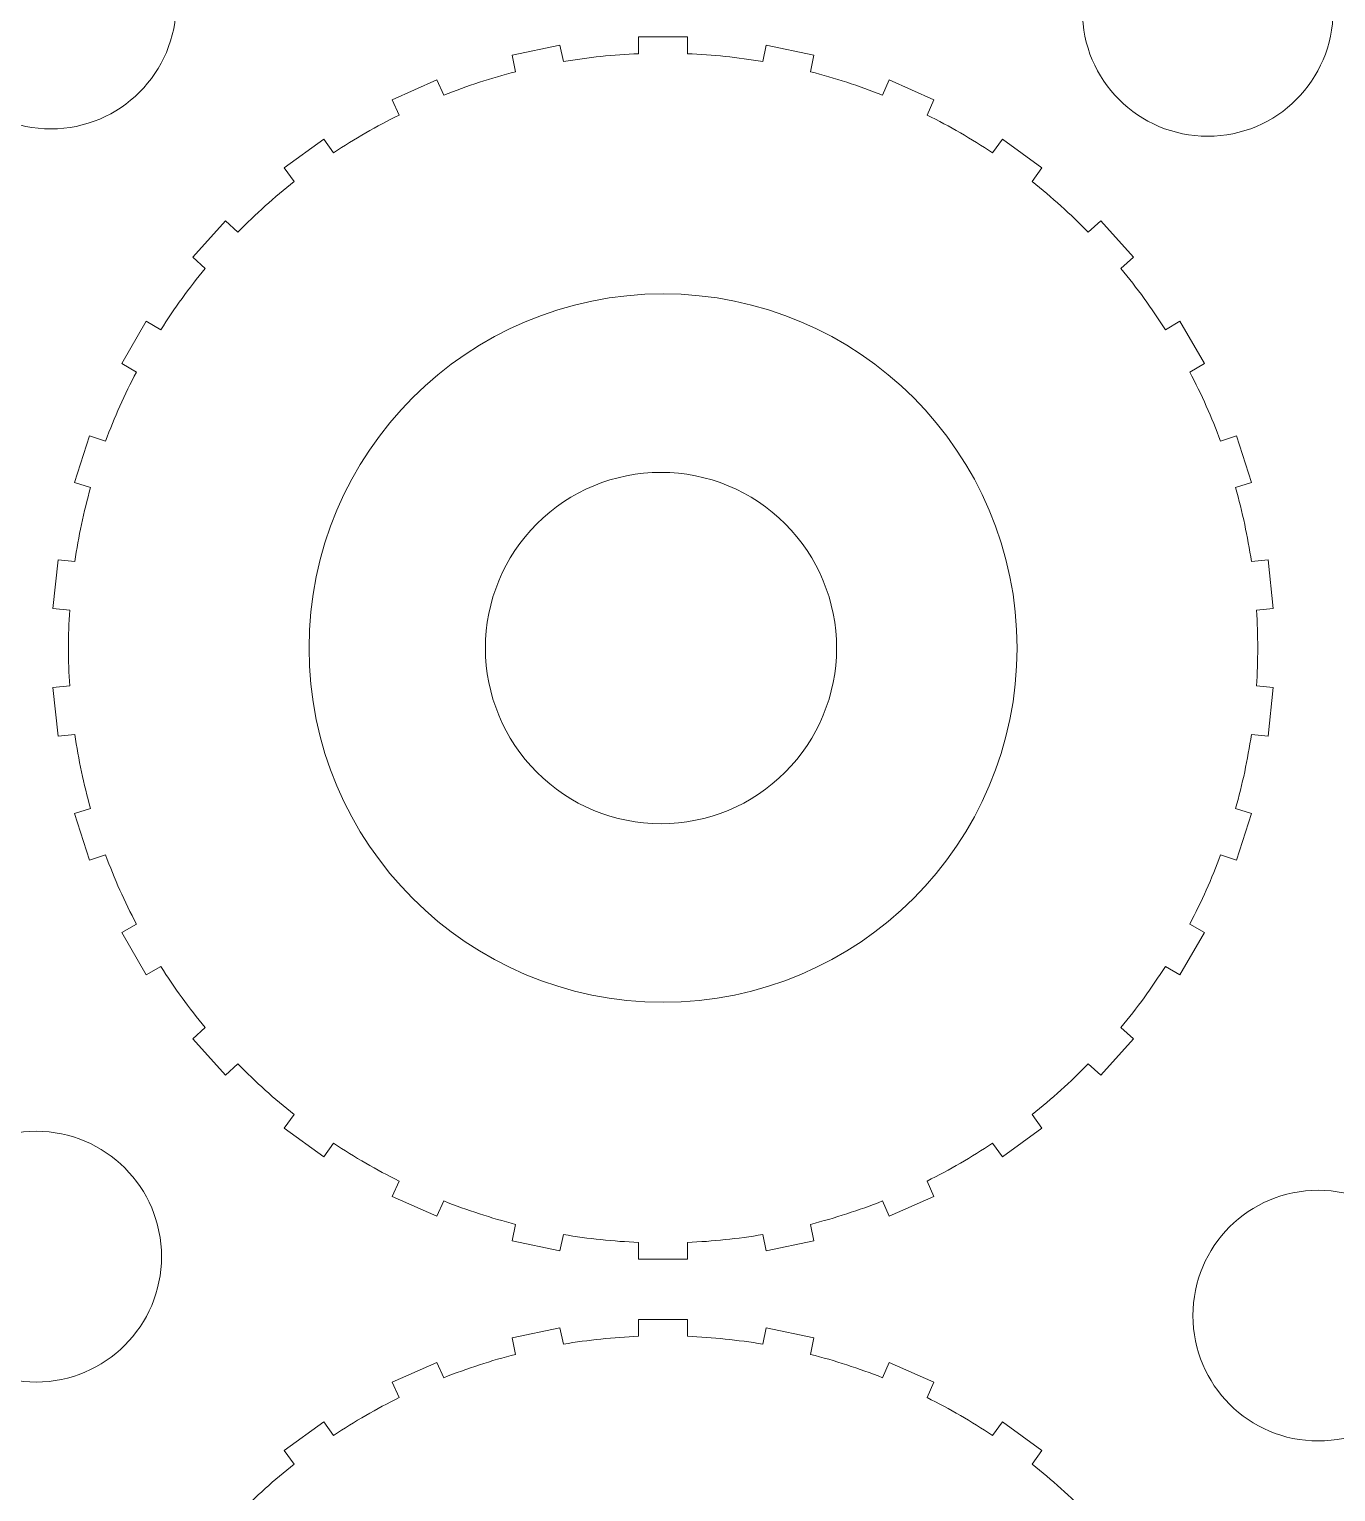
# Model space of a CAD drawing. Header units: centimetres. Extents: x -259 to 261, y 17 to 228.
# Drawn here: x -97.03 to -88.96, y 199.05 to 208.08 of the extents above; entities that cross this region are included whole.
import ezdxf

# ---------------------------------------------------------------- set-up
doc = ezdxf.new("R2010")
doc.units = ezdxf.units.CM
doc.header["$MEASUREMENT"] = 0
doc.layers.add('layer 1', color=7, linetype='Continuous')

msp = doc.modelspace()

# ---------------------------------------------------------------- linework, layer by layer
at = {"layer": 'layer 1', "color": 250, "lineweight": 9}
for points, knots in [([(-96.11926, 208.23659), (-96.11926, 208.66405), (-96.46578, 209.01058), (-96.89326, 209.01059), (-96.89326, 209.01059), (-97.32072, 209.01059), (-97.66726, 208.66405), (-97.66726, 208.23659), (-97.66726, 208.23659), (-97.66726, 207.80912), (-97.32073, 207.46259), (-96.89326, 207.46259), (-96.89326, 207.46259), (-96.46579, 207.46258), (-96.11926, 207.80911), (-96.11926, 208.23659)], [0, 0, 0, 0, 0.2, 0.2, 0.2, 0.2, 0.4, 0.4, 0.4, 0.4, 0.6, 0.6, 0.6, 0.6, 1, 1, 1, 1]), ([(-88.97444, 208.19109), (-88.97444, 208.61855), (-89.32097, 208.96508), (-89.74844, 208.96509), (-89.74844, 208.96509), (-90.17591, 208.96509), (-90.52244, 208.61855), (-90.52244, 208.19109), (-90.52244, 208.19109), (-90.52244, 207.76361), (-90.17592, 207.41709), (-89.74844, 207.41709), (-89.74844, 207.41709), (-89.32098, 207.41708), (-88.97444, 207.7636), (-88.97444, 208.19109)], [0, 0, 0, 0, 0.2, 0.2, 0.2, 0.2, 0.4, 0.4, 0.4, 0.4, 0.6, 0.6, 0.6, 0.6, 1, 1, 1, 1]), ([(-91.01654, 207.3988), (-91.01654, 207.3988), (-90.77233, 207.22137), (-90.77233, 207.22137), (-90.77233, 207.22137), (-90.77233, 207.22137), (-90.83329, 207.13746), (-90.83329, 207.13746), (-90.83329, 207.13746), (-90.71111, 207.04078), (-90.59521, 206.93642), (-90.48629, 206.82501), (-90.48629, 206.82501), (-90.48629, 206.82501), (-90.40922, 206.89442), (-90.40922, 206.89442), (-90.40922, 206.89442), (-90.40922, 206.89442), (-90.20723, 206.67009), (-90.20723, 206.67009), (-90.20723, 206.67009), (-90.20723, 206.67009), (-90.2843, 206.60069), (-90.2843, 206.60069), (-90.2843, 206.60069), (-90.1849, 206.48072), (-90.09323, 206.35455), (-90.00986, 206.22293), (-90.00986, 206.22293), (-90.00986, 206.22293), (-89.92002, 206.27479), (-89.92002, 206.27479), (-89.92002, 206.27479), (-89.92002, 206.27479), (-89.76909, 206.01337), (-89.76909, 206.01337), (-89.76909, 206.01337), (-89.76909, 206.01337), (-89.85893, 205.96151), (-89.85893, 205.96151), (-89.85893, 205.96151), (-89.78663, 205.82351), (-89.7232, 205.68102), (-89.66901, 205.53494), (-89.66901, 205.53494), (-89.66901, 205.53494), (-89.57036, 205.567), (-89.57036, 205.567), (-89.57036, 205.567), (-89.57036, 205.567), (-89.47708, 205.27992), (-89.47708, 205.27992), (-89.47708, 205.27992), (-89.47708, 205.27992), (-89.57572, 205.24786), (-89.57572, 205.24786), (-89.57572, 205.24786), (-89.53371, 205.09783), (-89.50128, 204.94528), (-89.47865, 204.79113), (-89.47865, 204.79113), (-89.47865, 204.79113), (-89.37549, 204.80198), (-89.37549, 204.80198), (-89.37549, 204.80198), (-89.37549, 204.80198), (-89.34394, 204.50177), (-89.34394, 204.50177), (-89.34394, 204.50177), (-89.34394, 204.50177), (-89.44708, 204.49091), (-89.44708, 204.49091), (-89.44708, 204.49091), (-89.43718, 204.33542), (-89.43718, 204.17947), (-89.44708, 204.02399), (-89.44708, 204.02399), (-89.44708, 204.02399), (-89.34394, 204.01315), (-89.34394, 204.01315), (-89.34394, 204.01315), (-89.34394, 204.01315), (-89.37549, 203.71295), (-89.37549, 203.71295), (-89.37549, 203.71295), (-89.37549, 203.71295), (-89.47865, 203.72378), (-89.47865, 203.72378), (-89.47865, 203.72378), (-89.50128, 203.56963), (-89.53371, 203.41709), (-89.57572, 203.26706), (-89.57572, 203.26706), (-89.57572, 203.26706), (-89.47708, 203.235), (-89.47708, 203.235), (-89.47708, 203.235), (-89.47708, 203.235), (-89.57036, 202.94792), (-89.57036, 202.94792), (-89.57036, 202.94792), (-89.57036, 202.94792), (-89.66901, 202.97997), (-89.66901, 202.97997), (-89.66901, 202.97997), (-89.7232, 202.8339), (-89.78663, 202.69142), (-89.85893, 202.5534), (-89.85893, 202.5534), (-89.85893, 202.5534), (-89.76909, 202.50154), (-89.76909, 202.50154), (-89.76909, 202.50154), (-89.76909, 202.50154), (-89.92002, 202.24013), (-89.92002, 202.24013), (-89.92002, 202.24013), (-89.92002, 202.24013), (-90.00986, 202.29198), (-90.00986, 202.29198), (-90.00986, 202.29198), (-90.09323, 202.16037), (-90.1849, 202.0342), (-90.2843, 201.91424), (-90.2843, 201.91424), (-90.2843, 201.91424), (-90.20723, 201.84483), (-90.20723, 201.84483), (-90.20723, 201.84483), (-90.20723, 201.84483), (-90.40922, 201.62051), (-90.40922, 201.62051), (-90.40922, 201.62051), (-90.40922, 201.62051), (-90.48629, 201.6899), (-90.48629, 201.6899), (-90.48629, 201.6899), (-90.59521, 201.5785), (-90.71111, 201.47414), (-90.83329, 201.37747), (-90.83329, 201.37747), (-90.83329, 201.37747), (-90.77233, 201.29355), (-90.77233, 201.29355), (-90.77233, 201.29355), (-90.77233, 201.29355), (-91.01654, 201.11612), (-91.01654, 201.11612), (-91.01654, 201.11612), (-91.01654, 201.11612), (-91.07751, 201.20003), (-91.07751, 201.20003), (-91.07751, 201.20003), (-91.2072, 201.11372), (-91.34227, 201.03573), (-91.48188, 200.96656), (-91.48188, 200.96656), (-91.48188, 200.96656), (-91.43969, 200.87182), (-91.43969, 200.87182), (-91.43969, 200.87182), (-91.43969, 200.87182), (-91.71545, 200.74903), (-91.71545, 200.74903), (-91.71545, 200.74903), (-91.71545, 200.74903), (-91.75765, 200.84379), (-91.75765, 200.84379), (-91.75765, 200.84379), (-91.90245, 200.78632), (-92.05078, 200.73813), (-92.20172, 200.6995), (-92.20172, 200.6995), (-92.20172, 200.6995), (-92.18016, 200.59804), (-92.18016, 200.59804), (-92.18016, 200.59804), (-92.18016, 200.59804), (-92.47542, 200.53529), (-92.47542, 200.53529), (-92.47542, 200.53529), (-92.47542, 200.53529), (-92.49699, 200.63674), (-92.49699, 200.63674), (-92.49699, 200.63674), (-92.65058, 200.61064), (-92.80569, 200.59434), (-92.96136, 200.58793), (-92.96136, 200.58793), (-92.96136, 200.58793), (-92.96136, 200.48421), (-92.96136, 200.48421), (-92.96136, 200.48421), (-92.96136, 200.48421), (-93.26322, 200.48421), (-93.26322, 200.48421), (-93.26322, 200.48421), (-93.26322, 200.48421), (-93.26322, 200.58793), (-93.26322, 200.58793), (-93.26322, 200.58793), (-93.41889, 200.59434), (-93.57399, 200.61064), (-93.72759, 200.63674), (-93.72759, 200.63674), (-93.72759, 200.63674), (-93.74916, 200.53529), (-93.74916, 200.53529), (-93.74916, 200.53529), (-93.74916, 200.53529), (-94.04442, 200.59804), (-94.04442, 200.59804), (-94.04442, 200.59804), (-94.04442, 200.59804), (-94.02286, 200.6995), (-94.02286, 200.6995), (-94.02286, 200.6995), (-94.1738, 200.73813), (-94.32212, 200.78632), (-94.46694, 200.84379), (-94.46694, 200.84379), (-94.46694, 200.84379), (-94.50913, 200.74903), (-94.50913, 200.74903), (-94.50913, 200.74903), (-94.50913, 200.74903), (-94.78489, 200.87182), (-94.78489, 200.87182), (-94.78489, 200.87182), (-94.78489, 200.87182), (-94.74271, 200.96656), (-94.74271, 200.96656), (-94.74271, 200.96656), (-94.88231, 201.03573), (-95.01738, 201.11372), (-95.14708, 201.20003), (-95.14708, 201.20003), (-95.14708, 201.20003), (-95.20804, 201.11612), (-95.20804, 201.11612), (-95.20804, 201.11612), (-95.20804, 201.11612), (-95.45226, 201.29355), (-95.45226, 201.29355), (-95.45226, 201.29355), (-95.45226, 201.29355), (-95.39129, 201.37747), (-95.39129, 201.37747), (-95.39129, 201.37747), (-95.51346, 201.47414), (-95.62937, 201.5785), (-95.73829, 201.6899), (-95.73829, 201.6899), (-95.73829, 201.6899), (-95.81537, 201.62051), (-95.81537, 201.62051), (-95.81537, 201.62051), (-95.81537, 201.62051), (-96.01735, 201.84483), (-96.01735, 201.84483), (-96.01735, 201.84483), (-96.01735, 201.84483), (-95.94027, 201.91424), (-95.94027, 201.91424), (-95.94027, 201.91424), (-96.03968, 202.0342), (-96.13135, 202.16037), (-96.21472, 202.29198), (-96.21472, 202.29198), (-96.21472, 202.29198), (-96.30456, 202.24013), (-96.30456, 202.24013), (-96.30456, 202.24013), (-96.30456, 202.24013), (-96.45549, 202.50154), (-96.45549, 202.50154), (-96.45549, 202.50154), (-96.45549, 202.50154), (-96.36565, 202.5534), (-96.36565, 202.5534), (-96.36565, 202.5534), (-96.43795, 202.69142), (-96.50138, 202.8339), (-96.55558, 202.97997), (-96.55558, 202.97997), (-96.55558, 202.97997), (-96.65422, 202.94792), (-96.65422, 202.94792), (-96.65422, 202.94792), (-96.65422, 202.94792), (-96.74749, 203.235), (-96.74749, 203.235), (-96.74749, 203.235), (-96.74749, 203.235), (-96.64886, 203.26706), (-96.64886, 203.26706), (-96.64886, 203.26706), (-96.69087, 203.41709), (-96.72329, 203.56963), (-96.74594, 203.72378), (-96.74594, 203.72378), (-96.74594, 203.72378), (-96.8491, 203.71295), (-96.8491, 203.71295), (-96.8491, 203.71295), (-96.8491, 203.71295), (-96.88065, 204.01315), (-96.88065, 204.01315), (-96.88065, 204.01315), (-96.88065, 204.01315), (-96.77749, 204.02399), (-96.77749, 204.02399), (-96.77749, 204.02399), (-96.78739, 204.17948), (-96.78739, 204.33544), (-96.77749, 204.49093), (-96.77749, 204.49093), (-96.77749, 204.49093), (-96.88065, 204.50177), (-96.88065, 204.50177), (-96.88065, 204.50177), (-96.88065, 204.50177), (-96.8491, 204.80198), (-96.8491, 204.80198), (-96.8491, 204.80198), (-96.8491, 204.80198), (-96.74594, 204.79113), (-96.74594, 204.79113), (-96.74594, 204.79113), (-96.72329, 204.94528), (-96.69087, 205.09783), (-96.64886, 205.24786), (-96.64886, 205.24786), (-96.64886, 205.24786), (-96.74749, 205.27992), (-96.74749, 205.27992), (-96.74749, 205.27992), (-96.74749, 205.27992), (-96.65422, 205.567), (-96.65422, 205.567), (-96.65422, 205.567), (-96.65422, 205.567), (-96.55558, 205.53494), (-96.55558, 205.53494), (-96.55558, 205.53494), (-96.50138, 205.68102), (-96.43795, 205.82351), (-96.36565, 205.96151), (-96.36565, 205.96151), (-96.36565, 205.96151), (-96.45549, 206.01337), (-96.45549, 206.01337), (-96.45549, 206.01337), (-96.45549, 206.01337), (-96.30456, 206.27479), (-96.30456, 206.27479), (-96.30456, 206.27479), (-96.30456, 206.27479), (-96.21472, 206.22293), (-96.21472, 206.22293), (-96.21472, 206.22293), (-96.13135, 206.35455), (-96.03968, 206.48072), (-95.94027, 206.60069), (-95.94027, 206.60069), (-95.94027, 206.60069), (-96.01735, 206.67009), (-96.01735, 206.67009), (-96.01735, 206.67009), (-96.01735, 206.67009), (-95.81537, 206.89442), (-95.81537, 206.89442), (-95.81537, 206.89442), (-95.81537, 206.89442), (-95.73829, 206.82501), (-95.73829, 206.82501), (-95.73829, 206.82501), (-95.62937, 206.93642), (-95.51346, 207.04078), (-95.39129, 207.13746), (-95.39129, 207.13746), (-95.39129, 207.13746), (-95.45226, 207.22137), (-95.45226, 207.22137), (-95.45226, 207.22137), (-95.45226, 207.22137), (-95.20804, 207.3988), (-95.20804, 207.3988), (-95.20804, 207.3988), (-95.20804, 207.3988), (-95.14708, 207.31488), (-95.14708, 207.31488), (-95.14708, 207.31488), (-95.01738, 207.4012), (-94.88231, 207.47919), (-94.74271, 207.54835), (-94.74271, 207.54835), (-94.74271, 207.54835), (-94.78489, 207.6431), (-94.78489, 207.6431), (-94.78489, 207.6431), (-94.78489, 207.6431), (-94.50913, 207.76588), (-94.50913, 207.76588), (-94.50913, 207.76588), (-94.50913, 207.76588), (-94.46694, 207.67113), (-94.46694, 207.67113), (-94.46694, 207.67113), (-94.32212, 207.72859), (-94.1738, 207.77679), (-94.02286, 207.81541), (-94.02286, 207.81541), (-94.02286, 207.81541), (-94.04442, 207.91687), (-94.04442, 207.91687), (-94.04442, 207.91687), (-94.04442, 207.91687), (-93.74916, 207.97964), (-93.74916, 207.97964), (-93.74916, 207.97964), (-93.74916, 207.97964), (-93.72759, 207.87818), (-93.72759, 207.87818), (-93.72759, 207.87818), (-93.57399, 207.90428), (-93.41889, 207.92058), (-93.26322, 207.92698), (-93.26322, 207.92698), (-93.26322, 207.92698), (-93.26322, 208.03071), (-93.26322, 208.03071), (-93.26322, 208.03071), (-93.26322, 208.03071), (-92.96136, 208.03071), (-92.96136, 208.03071), (-92.96136, 208.03071), (-92.96136, 208.03071), (-92.96136, 207.92698), (-92.96136, 207.92698), (-92.96136, 207.92698), (-92.80569, 207.92058), (-92.65058, 207.90428), (-92.49699, 207.87818), (-92.49699, 207.87818), (-92.49699, 207.87818), (-92.47542, 207.97964), (-92.47542, 207.97964), (-92.47542, 207.97964), (-92.47542, 207.97964), (-92.18016, 207.91687), (-92.18016, 207.91687), (-92.18016, 207.91687), (-92.18016, 207.91687), (-92.20172, 207.81541), (-92.20172, 207.81541), (-92.20172, 207.81541), (-92.05078, 207.77679), (-91.90245, 207.72859), (-91.75765, 207.67113), (-91.75765, 207.67113), (-91.75765, 207.67113), (-91.71545, 207.76588), (-91.71545, 207.76588), (-91.71545, 207.76588), (-91.71545, 207.76588), (-91.43969, 207.6431), (-91.43969, 207.6431), (-91.43969, 207.6431), (-91.43969, 207.6431), (-91.48188, 207.54835), (-91.48188, 207.54835), (-91.48188, 207.54835), (-91.34227, 207.47919), (-91.2072, 207.4012), (-91.07751, 207.31488), (-91.07751, 207.31488), (-91.07751, 207.31488), (-91.01654, 207.3988), (-91.01654, 207.3988)], [0, 0, 0, 0, 0.0082645, 0.0082645, 0.0082645, 0.0082645, 0.0165289, 0.0165289, 0.0165289, 0.0165289, 0.0247934, 0.0247934, 0.0247934, 0.0247934, 0.0330579, 0.0330579, 0.0330579, 0.0330579, 0.0413223, 0.0413223, 0.0413223, 0.0413223, 0.0495868, 0.0495868, 0.0495868, 0.0495868, 0.0578512, 0.0578512, 0.0578512, 0.0578512, 0.0661157, 0.0661157, 0.0661157, 0.0661157, 0.0743802, 0.0743802, 0.0743802, 0.0743802, 0.0826446, 0.0826446, 0.0826446, 0.0826446, 0.0909091, 0.0909091, 0.0909091, 0.0909091, 0.0991736, 0.0991736, 0.0991736, 0.0991736, 0.107438, 0.107438, 0.107438, 0.107438, 0.1157025, 0.1157025, 0.1157025, 0.1157025, 0.1239669, 0.1239669, 0.1239669, 0.1239669, 0.1322314, 0.1322314, 0.1322314, 0.1322314, 0.1404959, 0.1404959, 0.1404959, 0.1404959, 0.1487603, 0.1487603, 0.1487603, 0.1487603, 0.1570248, 0.1570248, 0.1570248, 0.1570248, 0.1652893, 0.1652893, 0.1652893, 0.1652893, 0.1735537, 0.1735537, 0.1735537, 0.1735537, 0.1818182, 0.1818182, 0.1818182, 0.1818182, 0.1900826, 0.1900826, 0.1900826, 0.1900826, 0.1983471, 0.1983471, 0.1983471, 0.1983471, 0.2066116, 0.2066116, 0.2066116, 0.2066116, 0.214876, 0.214876, 0.214876, 0.214876, 0.2231405, 0.2231405, 0.2231405, 0.2231405, 0.231405, 0.231405, 0.231405, 0.231405, 0.2396694, 0.2396694, 0.2396694, 0.2396694, 0.2479339, 0.2479339, 0.2479339, 0.2479339, 0.2561983, 0.2561983, 0.2561983, 0.2561983, 0.2644628, 0.2644628, 0.2644628, 0.2644628, 0.2727273, 0.2727273, 0.2727273, 0.2727273, 0.2809917, 0.2809917, 0.2809917, 0.2809917, 0.2892562, 0.2892562, 0.2892562, 0.2892562, 0.2975207, 0.2975207, 0.2975207, 0.2975207, 0.3057851, 0.3057851, 0.3057851, 0.3057851, 0.3140496, 0.3140496, 0.3140496, 0.3140496, 0.322314, 0.322314, 0.322314, 0.322314, 0.3305785, 0.3305785, 0.3305785, 0.3305785, 0.338843, 0.338843, 0.338843, 0.338843, 0.3471074, 0.3471074, 0.3471074, 0.3471074, 0.3553719, 0.3553719, 0.3553719, 0.3553719, 0.3636364, 0.3636364, 0.3636364, 0.3636364, 0.3719008, 0.3719008, 0.3719008, 0.3719008, 0.3801653, 0.3801653, 0.3801653, 0.3801653, 0.3884298, 0.3884298, 0.3884298, 0.3884298, 0.3966942, 0.3966942, 0.3966942, 0.3966942, 0.4049587, 0.4049587, 0.4049587, 0.4049587, 0.4132231, 0.4132231, 0.4132231, 0.4132231, 0.4214876, 0.4214876, 0.4214876, 0.4214876, 0.4297521, 0.4297521, 0.4297521, 0.4297521, 0.4380165, 0.4380165, 0.4380165, 0.4380165, 0.446281, 0.446281, 0.446281, 0.446281, 0.4545455, 0.4545455, 0.4545455, 0.4545455, 0.4628099, 0.4628099, 0.4628099, 0.4628099, 0.4710744, 0.4710744, 0.4710744, 0.4710744, 0.4793388, 0.4793388, 0.4793388, 0.4793388, 0.4876033, 0.4876033, 0.4876033, 0.4876033, 0.4958678, 0.4958678, 0.4958678, 0.4958678, 0.5041322, 0.5041322, 0.5041322, 0.5041322, 0.5123967, 0.5123967, 0.5123967, 0.5123967, 0.5206612, 0.5206612, 0.5206612, 0.5206612, 0.5289256, 0.5289256, 0.5289256, 0.5289256, 0.5371901, 0.5371901, 0.5371901, 0.5371901, 0.5454545, 0.5454545, 0.5454545, 0.5454545, 0.553719, 0.553719, 0.553719, 0.553719, 0.5619835, 0.5619835, 0.5619835, 0.5619835, 0.5702479, 0.5702479, 0.5702479, 0.5702479, 0.5785124, 0.5785124, 0.5785124, 0.5785124, 0.5867769, 0.5867769, 0.5867769, 0.5867769, 0.5950413, 0.5950413, 0.5950413, 0.5950413, 0.6033058, 0.6033058, 0.6033058, 0.6033058, 0.6115702, 0.6115702, 0.6115702, 0.6115702, 0.6198347, 0.6198347, 0.6198347, 0.6198347, 0.6280992, 0.6280992, 0.6280992, 0.6280992, 0.6363636, 0.6363636, 0.6363636, 0.6363636, 0.6446281, 0.6446281, 0.6446281, 0.6446281, 0.6528926, 0.6528926, 0.6528926, 0.6528926, 0.661157, 0.661157, 0.661157, 0.661157, 0.6694215, 0.6694215, 0.6694215, 0.6694215, 0.677686, 0.677686, 0.677686, 0.677686, 0.6859504, 0.6859504, 0.6859504, 0.6859504, 0.6942149, 0.6942149, 0.6942149, 0.6942149, 0.7024793, 0.7024793, 0.7024793, 0.7024793, 0.7107438, 0.7107438, 0.7107438, 0.7107438, 0.7190083, 0.7190083, 0.7190083, 0.7190083, 0.7272727, 0.7272727, 0.7272727, 0.7272727, 0.7355372, 0.7355372, 0.7355372, 0.7355372, 0.7438017, 0.7438017, 0.7438017, 0.7438017, 0.7520661, 0.7520661, 0.7520661, 0.7520661, 0.7603306, 0.7603306, 0.7603306, 0.7603306, 0.768595, 0.768595, 0.768595, 0.768595, 0.7768595, 0.7768595, 0.7768595, 0.7768595, 0.785124, 0.785124, 0.785124, 0.785124, 0.7933884, 0.7933884, 0.7933884, 0.7933884, 0.8016529, 0.8016529, 0.8016529, 0.8016529, 0.8099174, 0.8099174, 0.8099174, 0.8099174, 0.8181818, 0.8181818, 0.8181818, 0.8181818, 0.8264463, 0.8264463, 0.8264463, 0.8264463, 0.8347107, 0.8347107, 0.8347107, 0.8347107, 0.8429752, 0.8429752, 0.8429752, 0.8429752, 0.8512397, 0.8512397, 0.8512397, 0.8512397, 0.8595041, 0.8595041, 0.8595041, 0.8595041, 0.8677686, 0.8677686, 0.8677686, 0.8677686, 0.8760331, 0.8760331, 0.8760331, 0.8760331, 0.8842975, 0.8842975, 0.8842975, 0.8842975, 0.892562, 0.892562, 0.892562, 0.892562, 0.9008264, 0.9008264, 0.9008264, 0.9008264, 0.9090909, 0.9090909, 0.9090909, 0.9090909, 0.9173554, 0.9173554, 0.9173554, 0.9173554, 0.9256198, 0.9256198, 0.9256198, 0.9256198, 0.9338843, 0.9338843, 0.9338843, 0.9338843, 0.9421488, 0.9421488, 0.9421488, 0.9421488, 0.9504132, 0.9504132, 0.9504132, 0.9504132, 0.9586777, 0.9586777, 0.9586777, 0.9586777, 0.9669421, 0.9669421, 0.9669421, 0.9669421, 0.9752066, 0.9752066, 0.9752066, 0.9752066, 0.9834711, 0.9834711, 0.9834711, 0.9834711, 1, 1, 1, 1]), ([(-93.11229, 202.07073), (-94.31999, 202.07073), (-95.29902, 203.04976), (-95.29902, 204.25746), (-95.29902, 204.25746), (-95.29902, 205.46516), (-94.31999, 206.44419), (-93.11229, 206.44419), (-93.11229, 206.44419), (-91.90459, 206.44419), (-90.92555, 205.46516), (-90.92555, 204.25746), (-90.92555, 204.25746), (-90.92555, 203.04976), (-91.90459, 202.07073), (-93.11229, 202.07073)], [0, 0, 0, 0, 0.2, 0.2, 0.2, 0.2, 0.4, 0.4, 0.4, 0.4, 0.6, 0.6, 0.6, 0.6, 1, 1, 1, 1]), ([(-93.12514, 203.17281), (-93.41278, 203.17281), (-93.68864, 203.28711), (-93.8921, 203.49051), (-93.8921, 203.49051), (-94.09549, 203.69391), (-94.20977, 203.96978), (-94.20977, 204.25745), (-94.20977, 204.25745), (-94.20977, 204.54512), (-94.09549, 204.82099), (-93.8921, 205.02439), (-93.8921, 205.02439), (-93.68864, 205.22778), (-93.41278, 205.34206), (-93.12514, 205.34206), (-93.12514, 205.34206), (-92.83745, 205.34206), (-92.5616, 205.22778), (-92.35821, 205.02439), (-92.35821, 205.02439), (-92.15476, 204.82099), (-92.04053, 204.54512), (-92.04053, 204.25745), (-92.04053, 204.25745), (-92.04053, 203.96978), (-92.15476, 203.69391), (-92.35821, 203.49051), (-92.35821, 203.49051), (-92.5616, 203.28711), (-92.83745, 203.17281), (-93.12514, 203.17281)], [0, 0, 0, 0, 0.1111111, 0.1111111, 0.1111111, 0.1111111, 0.2222222, 0.2222222, 0.2222222, 0.2222222, 0.3333333, 0.3333333, 0.3333333, 0.3333333, 0.4444444, 0.4444444, 0.4444444, 0.4444444, 0.5555556, 0.5555556, 0.5555556, 0.5555556, 0.6666667, 0.6666667, 0.6666667, 0.6666667, 0.7777778, 0.7777778, 0.7777778, 0.7777778, 1, 1, 1, 1]), ([(-96.21027, 200.50017), (-96.21027, 200.92764), (-96.5568, 201.27417), (-96.98427, 201.27417), (-96.98427, 201.27417), (-97.41173, 201.27417), (-97.75827, 200.92764), (-97.75827, 200.50017), (-97.75827, 200.50017), (-97.75827, 200.0727), (-97.41174, 199.72617), (-96.98427, 199.72617), (-96.98427, 199.72617), (-96.55681, 199.72617), (-96.21027, 200.07269), (-96.21027, 200.50017)], [0, 0, 0, 0, 0.2, 0.2, 0.2, 0.2, 0.4, 0.4, 0.4, 0.4, 0.6, 0.6, 0.6, 0.6, 1, 1, 1, 1]), ([(-88.29182, 200.13611), (-88.29182, 200.56357), (-88.63835, 200.9101), (-89.06582, 200.91011), (-89.06582, 200.91011), (-89.49328, 200.91011), (-89.83982, 200.56357), (-89.83982, 200.13611), (-89.83982, 200.13611), (-89.83982, 199.70864), (-89.49329, 199.36211), (-89.06582, 199.36211), (-89.06582, 199.36211), (-88.63836, 199.3621), (-88.29182, 199.70863), (-88.29182, 200.13611)], [0, 0, 0, 0, 0.2, 0.2, 0.2, 0.2, 0.4, 0.4, 0.4, 0.4, 0.6, 0.6, 0.6, 0.6, 1, 1, 1, 1]), ([(-91.01654, 199.48034), (-91.01654, 199.48034), (-90.77233, 199.30291), (-90.77233, 199.30291), (-90.77233, 199.30291), (-90.77233, 199.30291), (-90.83329, 199.219), (-90.83329, 199.219), (-90.83329, 199.219), (-90.71111, 199.12232), (-90.59521, 199.01796), (-90.48629, 198.90655), (-90.48629, 198.90655), (-90.48629, 198.90655), (-90.40922, 198.97596), (-90.40922, 198.97596), (-90.40922, 198.97596), (-90.40922, 198.97596), (-90.20723, 198.75163), (-90.20723, 198.75163), (-90.20723, 198.75163), (-90.20723, 198.75163), (-90.2843, 198.68223), (-90.2843, 198.68223), (-90.2843, 198.68223), (-90.1849, 198.56226), (-90.09323, 198.43609), (-90.00986, 198.30447), (-90.00986, 198.30447), (-90.00986, 198.30447), (-89.92002, 198.35633), (-89.92002, 198.35633), (-89.92002, 198.35633), (-89.92002, 198.35633), (-89.76909, 198.09491), (-89.76909, 198.09491), (-89.76909, 198.09491), (-89.76909, 198.09491), (-89.85893, 198.04305), (-89.85893, 198.04305), (-89.85893, 198.04305), (-89.78663, 197.90505), (-89.7232, 197.76256), (-89.66901, 197.61648), (-89.66901, 197.61648), (-89.66901, 197.61648), (-89.57036, 197.64854), (-89.57036, 197.64854), (-89.57036, 197.64854), (-89.57036, 197.64854), (-89.47708, 197.36146), (-89.47708, 197.36146), (-89.47708, 197.36146), (-89.47708, 197.36146), (-89.57572, 197.32941), (-89.57572, 197.32941), (-89.57572, 197.32941), (-89.53371, 197.17937), (-89.50128, 197.02682), (-89.47865, 196.87267), (-89.47865, 196.87267), (-89.47865, 196.87267), (-89.37549, 196.88352), (-89.37549, 196.88352), (-89.37549, 196.88352), (-89.37549, 196.88352), (-89.34394, 196.58331), (-89.34394, 196.58331), (-89.34394, 196.58331), (-89.34394, 196.58331), (-89.44708, 196.57245), (-89.44708, 196.57245), (-89.44708, 196.57245), (-89.43718, 196.41696), (-89.43718, 196.26101), (-89.44708, 196.10553), (-89.44708, 196.10553), (-89.44708, 196.10553), (-89.34394, 196.09469), (-89.34394, 196.09469), (-89.34394, 196.09469), (-89.34394, 196.09469), (-89.37549, 195.79449), (-89.37549, 195.79449), (-89.37549, 195.79449), (-89.37549, 195.79449), (-89.47865, 195.80532), (-89.47865, 195.80532), (-89.47865, 195.80532), (-89.50128, 195.65118), (-89.53371, 195.49863), (-89.57572, 195.3486), (-89.57572, 195.3486), (-89.57572, 195.3486), (-89.47708, 195.31654), (-89.47708, 195.31654), (-89.47708, 195.31654), (-89.47708, 195.31654), (-89.57036, 195.02946), (-89.57036, 195.02946), (-89.57036, 195.02946), (-89.57036, 195.02946), (-89.66901, 195.06151), (-89.66901, 195.06151), (-89.66901, 195.06151), (-89.7232, 194.91545), (-89.78663, 194.77296), (-89.85893, 194.63494), (-89.85893, 194.63494), (-89.85893, 194.63494), (-89.76909, 194.58308), (-89.76909, 194.58308), (-89.76909, 194.58308), (-89.76909, 194.58308), (-89.92002, 194.32167), (-89.92002, 194.32167), (-89.92002, 194.32167), (-89.92002, 194.32167), (-90.00986, 194.37353), (-90.00986, 194.37353), (-90.00986, 194.37353), (-90.09323, 194.24191), (-90.1849, 194.11574), (-90.2843, 193.99578), (-90.2843, 193.99578), (-90.2843, 193.99578), (-90.20723, 193.92637), (-90.20723, 193.92637), (-90.20723, 193.92637), (-90.20723, 193.92637), (-90.40922, 193.70205), (-90.40922, 193.70205), (-90.40922, 193.70205), (-90.40922, 193.70205), (-90.48629, 193.77144), (-90.48629, 193.77144), (-90.48629, 193.77144), (-90.59521, 193.66004), (-90.71111, 193.55568), (-90.83329, 193.45901), (-90.83329, 193.45901), (-90.83329, 193.45901), (-90.77233, 193.37509), (-90.77233, 193.37509), (-90.77233, 193.37509), (-90.77233, 193.37509), (-91.01654, 193.19767), (-91.01654, 193.19767), (-91.01654, 193.19767), (-91.01654, 193.19767), (-91.07751, 193.28158), (-91.07751, 193.28158), (-91.07751, 193.28158), (-91.2072, 193.19526), (-91.34227, 193.11727), (-91.48188, 193.0481), (-91.48188, 193.0481), (-91.48188, 193.0481), (-91.43969, 192.95336), (-91.43969, 192.95336), (-91.43969, 192.95336), (-91.43969, 192.95336), (-91.71545, 192.83057), (-91.71545, 192.83057), (-91.71545, 192.83057), (-91.71545, 192.83057), (-91.75765, 192.92533), (-91.75765, 192.92533), (-91.75765, 192.92533), (-91.90245, 192.86786), (-92.05078, 192.81967), (-92.20172, 192.78104), (-92.20172, 192.78104), (-92.20172, 192.78104), (-92.18016, 192.67958), (-92.18016, 192.67958), (-92.18016, 192.67958), (-92.18016, 192.67958), (-92.47542, 192.61683), (-92.47542, 192.61683), (-92.47542, 192.61683), (-92.47542, 192.61683), (-92.49699, 192.71828), (-92.49699, 192.71828), (-92.49699, 192.71828), (-92.65058, 192.69218), (-92.80569, 192.67588), (-92.96136, 192.66947), (-92.96136, 192.66947), (-92.96136, 192.66947), (-92.96136, 192.56576), (-92.96136, 192.56576), (-92.96136, 192.56576), (-92.96136, 192.56576), (-93.26322, 192.56576), (-93.26322, 192.56576), (-93.26322, 192.56576), (-93.26322, 192.56576), (-93.26322, 192.66947), (-93.26322, 192.66947), (-93.26322, 192.66947), (-93.41889, 192.67588), (-93.57399, 192.69218), (-93.72759, 192.71828), (-93.72759, 192.71828), (-93.72759, 192.71828), (-93.74916, 192.61683), (-93.74916, 192.61683), (-93.74916, 192.61683), (-93.74916, 192.61683), (-94.04442, 192.67958), (-94.04442, 192.67958), (-94.04442, 192.67958), (-94.04442, 192.67958), (-94.02286, 192.78104), (-94.02286, 192.78104), (-94.02286, 192.78104), (-94.1738, 192.81967), (-94.32212, 192.86786), (-94.46694, 192.92533), (-94.46694, 192.92533), (-94.46694, 192.92533), (-94.50913, 192.83057), (-94.50913, 192.83057), (-94.50913, 192.83057), (-94.50913, 192.83057), (-94.78489, 192.95336), (-94.78489, 192.95336), (-94.78489, 192.95336), (-94.78489, 192.95336), (-94.74271, 193.0481), (-94.74271, 193.0481), (-94.74271, 193.0481), (-94.88231, 193.11727), (-95.01738, 193.19526), (-95.14708, 193.28158), (-95.14708, 193.28158), (-95.14708, 193.28158), (-95.20804, 193.19767), (-95.20804, 193.19767), (-95.20804, 193.19767), (-95.20804, 193.19767), (-95.45226, 193.37509), (-95.45226, 193.37509), (-95.45226, 193.37509), (-95.45226, 193.37509), (-95.39129, 193.45901), (-95.39129, 193.45901), (-95.39129, 193.45901), (-95.51346, 193.55568), (-95.62937, 193.66004), (-95.73829, 193.77144), (-95.73829, 193.77144), (-95.73829, 193.77144), (-95.81537, 193.70205), (-95.81537, 193.70205), (-95.81537, 193.70205), (-95.81537, 193.70205), (-96.01735, 193.92637), (-96.01735, 193.92637), (-96.01735, 193.92637), (-96.01735, 193.92637), (-95.94027, 193.99578), (-95.94027, 193.99578), (-95.94027, 193.99578), (-96.03968, 194.11574), (-96.13135, 194.24191), (-96.21472, 194.37353), (-96.21472, 194.37353), (-96.21472, 194.37353), (-96.30456, 194.32167), (-96.30456, 194.32167), (-96.30456, 194.32167), (-96.30456, 194.32167), (-96.45549, 194.58308), (-96.45549, 194.58308), (-96.45549, 194.58308), (-96.45549, 194.58308), (-96.36565, 194.63494), (-96.36565, 194.63494), (-96.36565, 194.63494), (-96.43795, 194.77296), (-96.50138, 194.91545), (-96.55558, 195.06151), (-96.55558, 195.06151), (-96.55558, 195.06151), (-96.65422, 195.02946), (-96.65422, 195.02946), (-96.65422, 195.02946), (-96.65422, 195.02946), (-96.74749, 195.31654), (-96.74749, 195.31654), (-96.74749, 195.31654), (-96.74749, 195.31654), (-96.64886, 195.3486), (-96.64886, 195.3486), (-96.64886, 195.3486), (-96.69087, 195.49863), (-96.72329, 195.65118), (-96.74594, 195.80532), (-96.74594, 195.80532), (-96.74594, 195.80532), (-96.8491, 195.79449), (-96.8491, 195.79449), (-96.8491, 195.79449), (-96.8491, 195.79449), (-96.88065, 196.09469), (-96.88065, 196.09469), (-96.88065, 196.09469), (-96.88065, 196.09469), (-96.77749, 196.10553), (-96.77749, 196.10553), (-96.77749, 196.10553), (-96.78739, 196.26102), (-96.78739, 196.41698), (-96.77749, 196.57247), (-96.77749, 196.57247), (-96.77749, 196.57247), (-96.88065, 196.58331), (-96.88065, 196.58331), (-96.88065, 196.58331), (-96.88065, 196.58331), (-96.8491, 196.88352), (-96.8491, 196.88352), (-96.8491, 196.88352), (-96.8491, 196.88352), (-96.74594, 196.87267), (-96.74594, 196.87267), (-96.74594, 196.87267), (-96.72329, 197.02682), (-96.69087, 197.17937), (-96.64886, 197.32941), (-96.64886, 197.32941), (-96.64886, 197.32941), (-96.74749, 197.36146), (-96.74749, 197.36146), (-96.74749, 197.36146), (-96.74749, 197.36146), (-96.65422, 197.64854), (-96.65422, 197.64854), (-96.65422, 197.64854), (-96.65422, 197.64854), (-96.55558, 197.61648), (-96.55558, 197.61648), (-96.55558, 197.61648), (-96.50138, 197.76256), (-96.43795, 197.90505), (-96.36565, 198.04305), (-96.36565, 198.04305), (-96.36565, 198.04305), (-96.45549, 198.09491), (-96.45549, 198.09491), (-96.45549, 198.09491), (-96.45549, 198.09491), (-96.30456, 198.35633), (-96.30456, 198.35633), (-96.30456, 198.35633), (-96.30456, 198.35633), (-96.21472, 198.30447), (-96.21472, 198.30447), (-96.21472, 198.30447), (-96.13135, 198.43609), (-96.03968, 198.56226), (-95.94027, 198.68223), (-95.94027, 198.68223), (-95.94027, 198.68223), (-96.01735, 198.75163), (-96.01735, 198.75163), (-96.01735, 198.75163), (-96.01735, 198.75163), (-95.81537, 198.97596), (-95.81537, 198.97596), (-95.81537, 198.97596), (-95.81537, 198.97596), (-95.73829, 198.90655), (-95.73829, 198.90655), (-95.73829, 198.90655), (-95.62937, 199.01796), (-95.51346, 199.12232), (-95.39129, 199.219), (-95.39129, 199.219), (-95.39129, 199.219), (-95.45226, 199.30291), (-95.45226, 199.30291), (-95.45226, 199.30291), (-95.45226, 199.30291), (-95.20804, 199.48034), (-95.20804, 199.48034), (-95.20804, 199.48034), (-95.20804, 199.48034), (-95.14708, 199.39642), (-95.14708, 199.39642), (-95.14708, 199.39642), (-95.01738, 199.48274), (-94.88231, 199.56073), (-94.74271, 199.62989), (-94.74271, 199.62989), (-94.74271, 199.62989), (-94.78489, 199.72464), (-94.78489, 199.72464), (-94.78489, 199.72464), (-94.78489, 199.72464), (-94.50913, 199.84743), (-94.50913, 199.84743), (-94.50913, 199.84743), (-94.50913, 199.84743), (-94.46694, 199.75267), (-94.46694, 199.75267), (-94.46694, 199.75267), (-94.32212, 199.81013), (-94.1738, 199.85833), (-94.02286, 199.89695), (-94.02286, 199.89695), (-94.02286, 199.89695), (-94.04442, 199.99842), (-94.04442, 199.99842), (-94.04442, 199.99842), (-94.04442, 199.99842), (-93.74916, 200.06118), (-93.74916, 200.06118), (-93.74916, 200.06118), (-93.74916, 200.06118), (-93.72759, 199.95972), (-93.72759, 199.95972), (-93.72759, 199.95972), (-93.57399, 199.98583), (-93.41889, 200.00212), (-93.26322, 200.00852), (-93.26322, 200.00852), (-93.26322, 200.00852), (-93.26322, 200.11225), (-93.26322, 200.11225), (-93.26322, 200.11225), (-93.26322, 200.11225), (-92.96136, 200.11225), (-92.96136, 200.11225), (-92.96136, 200.11225), (-92.96136, 200.11225), (-92.96136, 200.00852), (-92.96136, 200.00852), (-92.96136, 200.00852), (-92.80569, 200.00212), (-92.65058, 199.98583), (-92.49699, 199.95972), (-92.49699, 199.95972), (-92.49699, 199.95972), (-92.47542, 200.06118), (-92.47542, 200.06118), (-92.47542, 200.06118), (-92.47542, 200.06118), (-92.18016, 199.99842), (-92.18016, 199.99842), (-92.18016, 199.99842), (-92.18016, 199.99842), (-92.20172, 199.89695), (-92.20172, 199.89695), (-92.20172, 199.89695), (-92.05078, 199.85833), (-91.90245, 199.81013), (-91.75765, 199.75267), (-91.75765, 199.75267), (-91.75765, 199.75267), (-91.71545, 199.84743), (-91.71545, 199.84743), (-91.71545, 199.84743), (-91.71545, 199.84743), (-91.43969, 199.72464), (-91.43969, 199.72464), (-91.43969, 199.72464), (-91.43969, 199.72464), (-91.48188, 199.62989), (-91.48188, 199.62989), (-91.48188, 199.62989), (-91.34227, 199.56073), (-91.2072, 199.48274), (-91.07751, 199.39642), (-91.07751, 199.39642), (-91.07751, 199.39642), (-91.01654, 199.48034), (-91.01654, 199.48034)], [0, 0, 0, 0, 0.0082645, 0.0082645, 0.0082645, 0.0082645, 0.0165289, 0.0165289, 0.0165289, 0.0165289, 0.0247934, 0.0247934, 0.0247934, 0.0247934, 0.0330579, 0.0330579, 0.0330579, 0.0330579, 0.0413223, 0.0413223, 0.0413223, 0.0413223, 0.0495868, 0.0495868, 0.0495868, 0.0495868, 0.0578512, 0.0578512, 0.0578512, 0.0578512, 0.0661157, 0.0661157, 0.0661157, 0.0661157, 0.0743802, 0.0743802, 0.0743802, 0.0743802, 0.0826446, 0.0826446, 0.0826446, 0.0826446, 0.0909091, 0.0909091, 0.0909091, 0.0909091, 0.0991736, 0.0991736, 0.0991736, 0.0991736, 0.107438, 0.107438, 0.107438, 0.107438, 0.1157025, 0.1157025, 0.1157025, 0.1157025, 0.1239669, 0.1239669, 0.1239669, 0.1239669, 0.1322314, 0.1322314, 0.1322314, 0.1322314, 0.1404959, 0.1404959, 0.1404959, 0.1404959, 0.1487603, 0.1487603, 0.1487603, 0.1487603, 0.1570248, 0.1570248, 0.1570248, 0.1570248, 0.1652893, 0.1652893, 0.1652893, 0.1652893, 0.1735537, 0.1735537, 0.1735537, 0.1735537, 0.1818182, 0.1818182, 0.1818182, 0.1818182, 0.1900826, 0.1900826, 0.1900826, 0.1900826, 0.1983471, 0.1983471, 0.1983471, 0.1983471, 0.2066116, 0.2066116, 0.2066116, 0.2066116, 0.214876, 0.214876, 0.214876, 0.214876, 0.2231405, 0.2231405, 0.2231405, 0.2231405, 0.231405, 0.231405, 0.231405, 0.231405, 0.2396694, 0.2396694, 0.2396694, 0.2396694, 0.2479339, 0.2479339, 0.2479339, 0.2479339, 0.2561983, 0.2561983, 0.2561983, 0.2561983, 0.2644628, 0.2644628, 0.2644628, 0.2644628, 0.2727273, 0.2727273, 0.2727273, 0.2727273, 0.2809917, 0.2809917, 0.2809917, 0.2809917, 0.2892562, 0.2892562, 0.2892562, 0.2892562, 0.2975207, 0.2975207, 0.2975207, 0.2975207, 0.3057851, 0.3057851, 0.3057851, 0.3057851, 0.3140496, 0.3140496, 0.3140496, 0.3140496, 0.322314, 0.322314, 0.322314, 0.322314, 0.3305785, 0.3305785, 0.3305785, 0.3305785, 0.338843, 0.338843, 0.338843, 0.338843, 0.3471074, 0.3471074, 0.3471074, 0.3471074, 0.3553719, 0.3553719, 0.3553719, 0.3553719, 0.3636364, 0.3636364, 0.3636364, 0.3636364, 0.3719008, 0.3719008, 0.3719008, 0.3719008, 0.3801653, 0.3801653, 0.3801653, 0.3801653, 0.3884298, 0.3884298, 0.3884298, 0.3884298, 0.3966942, 0.3966942, 0.3966942, 0.3966942, 0.4049587, 0.4049587, 0.4049587, 0.4049587, 0.4132231, 0.4132231, 0.4132231, 0.4132231, 0.4214876, 0.4214876, 0.4214876, 0.4214876, 0.4297521, 0.4297521, 0.4297521, 0.4297521, 0.4380165, 0.4380165, 0.4380165, 0.4380165, 0.446281, 0.446281, 0.446281, 0.446281, 0.4545455, 0.4545455, 0.4545455, 0.4545455, 0.4628099, 0.4628099, 0.4628099, 0.4628099, 0.4710744, 0.4710744, 0.4710744, 0.4710744, 0.4793388, 0.4793388, 0.4793388, 0.4793388, 0.4876033, 0.4876033, 0.4876033, 0.4876033, 0.4958678, 0.4958678, 0.4958678, 0.4958678, 0.5041322, 0.5041322, 0.5041322, 0.5041322, 0.5123967, 0.5123967, 0.5123967, 0.5123967, 0.5206612, 0.5206612, 0.5206612, 0.5206612, 0.5289256, 0.5289256, 0.5289256, 0.5289256, 0.5371901, 0.5371901, 0.5371901, 0.5371901, 0.5454545, 0.5454545, 0.5454545, 0.5454545, 0.553719, 0.553719, 0.553719, 0.553719, 0.5619835, 0.5619835, 0.5619835, 0.5619835, 0.5702479, 0.5702479, 0.5702479, 0.5702479, 0.5785124, 0.5785124, 0.5785124, 0.5785124, 0.5867769, 0.5867769, 0.5867769, 0.5867769, 0.5950413, 0.5950413, 0.5950413, 0.5950413, 0.6033058, 0.6033058, 0.6033058, 0.6033058, 0.6115702, 0.6115702, 0.6115702, 0.6115702, 0.6198347, 0.6198347, 0.6198347, 0.6198347, 0.6280992, 0.6280992, 0.6280992, 0.6280992, 0.6363636, 0.6363636, 0.6363636, 0.6363636, 0.6446281, 0.6446281, 0.6446281, 0.6446281, 0.6528926, 0.6528926, 0.6528926, 0.6528926, 0.661157, 0.661157, 0.661157, 0.661157, 0.6694215, 0.6694215, 0.6694215, 0.6694215, 0.677686, 0.677686, 0.677686, 0.677686, 0.6859504, 0.6859504, 0.6859504, 0.6859504, 0.6942149, 0.6942149, 0.6942149, 0.6942149, 0.7024793, 0.7024793, 0.7024793, 0.7024793, 0.7107438, 0.7107438, 0.7107438, 0.7107438, 0.7190083, 0.7190083, 0.7190083, 0.7190083, 0.7272727, 0.7272727, 0.7272727, 0.7272727, 0.7355372, 0.7355372, 0.7355372, 0.7355372, 0.7438017, 0.7438017, 0.7438017, 0.7438017, 0.7520661, 0.7520661, 0.7520661, 0.7520661, 0.7603306, 0.7603306, 0.7603306, 0.7603306, 0.768595, 0.768595, 0.768595, 0.768595, 0.7768595, 0.7768595, 0.7768595, 0.7768595, 0.785124, 0.785124, 0.785124, 0.785124, 0.7933884, 0.7933884, 0.7933884, 0.7933884, 0.8016529, 0.8016529, 0.8016529, 0.8016529, 0.8099174, 0.8099174, 0.8099174, 0.8099174, 0.8181818, 0.8181818, 0.8181818, 0.8181818, 0.8264463, 0.8264463, 0.8264463, 0.8264463, 0.8347107, 0.8347107, 0.8347107, 0.8347107, 0.8429752, 0.8429752, 0.8429752, 0.8429752, 0.8512397, 0.8512397, 0.8512397, 0.8512397, 0.8595041, 0.8595041, 0.8595041, 0.8595041, 0.8677686, 0.8677686, 0.8677686, 0.8677686, 0.8760331, 0.8760331, 0.8760331, 0.8760331, 0.8842975, 0.8842975, 0.8842975, 0.8842975, 0.892562, 0.892562, 0.892562, 0.892562, 0.9008264, 0.9008264, 0.9008264, 0.9008264, 0.9090909, 0.9090909, 0.9090909, 0.9090909, 0.9173554, 0.9173554, 0.9173554, 0.9173554, 0.9256198, 0.9256198, 0.9256198, 0.9256198, 0.9338843, 0.9338843, 0.9338843, 0.9338843, 0.9421488, 0.9421488, 0.9421488, 0.9421488, 0.9504132, 0.9504132, 0.9504132, 0.9504132, 0.9586777, 0.9586777, 0.9586777, 0.9586777, 0.9669421, 0.9669421, 0.9669421, 0.9669421, 0.9752066, 0.9752066, 0.9752066, 0.9752066, 0.9834711, 0.9834711, 0.9834711, 0.9834711, 1, 1, 1, 1])]:
    msp.add_open_spline(points, degree=3, knots=knots, dxfattribs=at)

doc.saveas('drawing.dxf')
